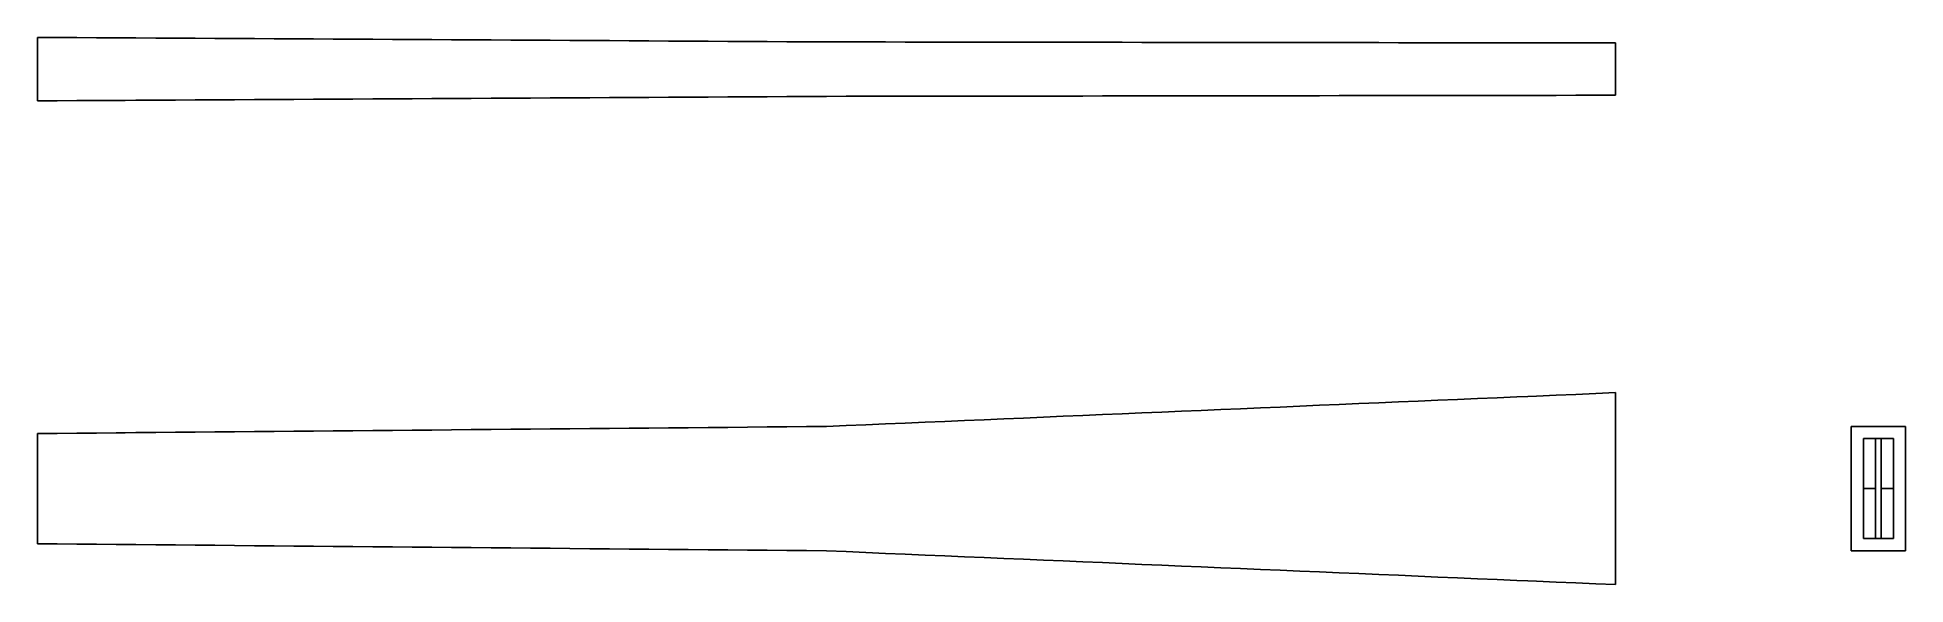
# Model space of a CAD drawing. Header units: inches. Extents: x 0 to 10.7, y -0.5 to 2.6.
import ezdxf

# ---------------------------------------------------------------- set-up
doc = ezdxf.new("R2010")
doc.units = ezdxf.units.IN

msp = doc.modelspace()

# ---------------------------------------------------------------- linework, layer by layer
at = {"layer": 'FRONT'}
for p, q in [((8.55, 0.528063), (8.6625, 0.532884)), ((8.6625, 0.532884), (8.775, 0.537705)), ((8.775, 0.537705), (8.8875, 0.542525)), ((8.8875, 0.542525), (9, 0.547346)), ((9, 0.547346), (9, -0.547346)), ((6.075, 0.42201), (6.1875, 0.42683)), ((6.1875, 0.42683), (6.3, 0.431651)), ((6.3, 0.431651), (6.4125, 0.436472)), ((6.4125, 0.436472), (6.525, 0.441292)), ((6.525, 0.441292), (6.6375, 0.446113)), ((6.6375, 0.446113), (6.75, 0.450934)), ((6.75, 0.450934), (6.8625, 0.455754)), ((6.8625, 0.455754), (6.975, 0.460575)), ((6.975, 0.460575), (7.0875, 0.465395)), ((7.0875, 0.465395), (7.2, 0.470216)), ((7.2, 0.470216), (7.3125, 0.475037)), ((7.3125, 0.475037), (7.425, 0.479857)), ((7.425, 0.479857), (7.5375, 0.484678)), ((7.5375, 0.484678), (7.65, 0.489498)), ((7.65, 0.489498), (7.7625, 0.494319)), ((7.7625, 0.494319), (7.875, 0.49914)), ((7.875, 0.49914), (7.9875, 0.50396)), ((7.9875, 0.50396), (8.1, 0.508781)), ((8.1, 0.508781), (8.2125, 0.513602)), ((8.2125, 0.513602), (8.325, 0.518422)), ((8.325, 0.518422), (8.4375, 0.523243)), ((8.4375, 0.523243), (8.5, 0.525921)), ((8.5, 0.525921), (8.55, 0.528063)), ((0.5625, 0.319209), (0.675, 0.320218)), ((0.675, 0.320218), (0.7875, 0.321227)), ((0.7875, 0.321227), (0.9, 0.322236)), ((0.9, 0.322236), (1.0125, 0.323245)), ((1.0125, 0.323245), (1.125, 0.324254)), ((1.125, 0.324254), (1.2375, 0.325263)), ((1.2375, 0.325263), (1.35, 0.326271)), ((1.35, 0.326271), (1.4625, 0.32728)), ((1.4625, 0.32728), (1.575, 0.328289)), ((1.575, 0.328289), (1.6875, 0.329298)), ((1.6875, 0.329298), (1.8, 0.330307)), ((1.8, 0.330307), (1.9125, 0.331316)), ((1.9125, 0.331316), (2.025, 0.332325)), ((2.025, 0.332325), (2.1375, 0.333334)), ((2.1375, 0.333334), (2.25, 0.334343)), ((2.25, 0.334343), (2.3625, 0.335352)), ((2.3625, 0.335352), (2.475, 0.336361)), ((2.475, 0.336361), (2.5875, 0.33737)), ((2.5875, 0.33737), (2.7, 0.338379)), ((2.7, 0.338379), (2.8125, 0.339387)), ((2.8125, 0.339387), (2.925, 0.340396)), ((2.925, 0.340396), (3.0375, 0.341405)), ((3.0375, 0.341405), (3.15, 0.342414)), ((3.15, 0.342414), (3.2625, 0.343423)), ((3.2625, 0.343423), (3.375, 0.344432)), ((3.375, 0.344432), (3.4875, 0.345441)), ((3.4875, 0.345441), (3.6, 0.34645)), ((3.6, 0.34645), (3.7125, 0.347459)), ((3.7125, 0.347459), (3.825, 0.348468)), ((3.825, 0.348468), (3.9375, 0.349477)), ((3.9375, 0.349477), (4.05, 0.350486)), ((4.05, 0.350486), (4.1625, 0.351494)), ((4.1625, 0.351494), (4.275, 0.352503)), ((4.275, 0.352503), (4.3875, 0.353512)), ((4.3875, 0.353512), (4.5, 0.354521)), ((4.5, 0.354521), (4.6125, 0.359342)), ((4.6125, 0.359342), (4.725, 0.364162)), ((4.725, 0.364162), (4.8375, 0.368983)), ((4.8375, 0.368983), (4.95, 0.373804)), ((4.95, 0.373804), (5.0625, 0.378624)), ((5.0625, 0.378624), (5.175, 0.383445)), ((5.175, 0.383445), (5.2875, 0.388266)), ((5.2875, 0.388266), (5.4, 0.393086)), ((5.4, 0.393086), (5.5125, 0.397907)), ((5.5125, 0.397907), (5.625, 0.402727)), ((5.625, 0.402727), (5.7375, 0.407548)), ((5.7375, 0.407548), (5.85, 0.412369)), ((5.85, 0.412369), (5.9625, 0.417189)), ((5.9625, 0.417189), (6.075, 0.42201)), ((0, 0.314164), (0.1125, 0.315173)), ((0, 0.314164), (0, -0.314164)), ((0.1125, 0.315173), (0.225, 0.316182)), ((0.225, 0.316182), (0.3375, 0.317191)), ((0.3375, 0.317191), (0.45, 0.3182)), ((0.45, 0.3182), (0.5, 0.318648)), ((0.5, 0.318648), (0.5625, 0.319209)), ((0, -0.314164), (0.1125, -0.315173)), ((0.1125, -0.315173), (0.225, -0.316182)), ((0.225, -0.316182), (0.3375, -0.317191)), ((0.3375, -0.317191), (0.45, -0.3182)), ((0.45, -0.3182), (0.5, -0.318648)), ((0.5, -0.318648), (0.5625, -0.319209)), ((0.5625, -0.319209), (0.675, -0.320218)), ((0.675, -0.320218), (0.7875, -0.321227)), ((0.7875, -0.321227), (0.9, -0.322236)), ((0.9, -0.322236), (1.0125, -0.323245)), ((1.0125, -0.323245), (1.125, -0.324254)), ((1.125, -0.324254), (1.2375, -0.325263)), ((1.2375, -0.325263), (1.35, -0.326271)), ((1.35, -0.326271), (1.4625, -0.32728)), ((1.4625, -0.32728), (1.575, -0.328289)), ((1.575, -0.328289), (1.6875, -0.329298)), ((1.6875, -0.329298), (1.8, -0.330307)), ((1.8, -0.330307), (1.9125, -0.331316)), ((1.9125, -0.331316), (2.025, -0.332325)), ((2.025, -0.332325), (2.1375, -0.333334)), ((2.1375, -0.333334), (2.25, -0.334343)), ((2.25, -0.334343), (2.3625, -0.335352)), ((2.3625, -0.335352), (2.475, -0.336361)), ((2.475, -0.336361), (2.5875, -0.33737)), ((2.5875, -0.33737), (2.7, -0.338379)), ((2.7, -0.338379), (2.8125, -0.339387)), ((2.8125, -0.339387), (2.925, -0.340396)), ((2.925, -0.340396), (3.0375, -0.341405)), ((3.0375, -0.341405), (3.15, -0.342414)), ((3.15, -0.342414), (3.2625, -0.343423)), ((3.2625, -0.343423), (3.375, -0.344432)), ((3.375, -0.344432), (3.4875, -0.345441)), ((3.4875, -0.345441), (3.6, -0.34645)), ((3.6, -0.34645), (3.7125, -0.347459)), ((3.7125, -0.347459), (3.825, -0.348468)), ((3.825, -0.348468), (3.9375, -0.349477)), ((3.9375, -0.349477), (4.05, -0.350486)), ((4.05, -0.350486), (4.1625, -0.351494)), ((4.1625, -0.351494), (4.275, -0.352503)), ((4.275, -0.352503), (4.3875, -0.353512)), ((4.3875, -0.353512), (4.5, -0.354521)), ((4.5, -0.354521), (4.6125, -0.359342)), ((4.6125, -0.359342), (4.725, -0.364162)), ((4.725, -0.364162), (4.8375, -0.368983)), ((4.8375, -0.368983), (4.95, -0.373804)), ((4.95, -0.373804), (5.0625, -0.378624)), ((5.0625, -0.378624), (5.175, -0.383445)), ((5.175, -0.383445), (5.2875, -0.388266)), ((5.2875, -0.388266), (5.4, -0.393086)), ((5.4, -0.393086), (5.5125, -0.397907)), ((5.5125, -0.397907), (5.625, -0.402727)), ((5.625, -0.402727), (5.7375, -0.407548)), ((5.7375, -0.407548), (5.85, -0.412369)), ((5.85, -0.412369), (5.9625, -0.417189)), ((5.9625, -0.417189), (6.075, -0.42201)), ((6.075, -0.42201), (6.1875, -0.42683)), ((6.1875, -0.42683), (6.3, -0.431651)), ((6.3, -0.431651), (6.4125, -0.436472)), ((6.4125, -0.436472), (6.525, -0.441292)), ((6.525, -0.441292), (6.6375, -0.446113)), ((6.6375, -0.446113), (6.75, -0.450934)), ((6.75, -0.450934), (6.8625, -0.455754)), ((6.8625, -0.455754), (6.975, -0.460575)), ((6.975, -0.460575), (7.0875, -0.465395)), ((7.0875, -0.465395), (7.2, -0.470216)), ((7.2, -0.470216), (7.3125, -0.475037)), ((7.3125, -0.475037), (7.425, -0.479857)), ((7.425, -0.479857), (7.5375, -0.484678)), ((7.5375, -0.484678), (7.65, -0.489498)), ((7.65, -0.489498), (7.7625, -0.494319)), ((7.7625, -0.494319), (7.875, -0.49914)), ((7.875, -0.49914), (7.9875, -0.50396)), ((7.9875, -0.50396), (8.1, -0.508781)), ((8.1, -0.508781), (8.2125, -0.513602)), ((8.2125, -0.513602), (8.325, -0.518422)), ((8.325, -0.518422), (8.4375, -0.523243)), ((8.4375, -0.523243), (8.5, -0.525921)), ((8.5, -0.525921), (8.55, -0.528063)), ((8.55, -0.528063), (8.6625, -0.532884)), ((8.6625, -0.532884), (8.775, -0.537705)), ((8.775, -0.537705), (8.8875, -0.542525)), ((8.8875, -0.542525), (9, -0.547346))]:
    msp.add_line(p, q, dxfattribs=at)
at = {"layer": 'SECTION'}
for p, q in [((10.655195, 0.354521), (10.344805, 0.354521)), ((10.344805, 0.354521), (10.344805, -0.354521)), ((10.655195, -0.354521), (10.655195, 0.354521)), ((10.585895, 0.285221), (10.414105, 0.285221)), ((10.414105, 0.285221), (10.414105, -0.285221)), ((10.483405, 0.285221), (10.414105, 0.285221)), ((10.414105, 0.285221), (10.414105, 0)), ((10.483405, 0), (10.483405, 0.285221)), ((10.585895, 0.285221), (10.516595, 0.285221)), ((10.516595, 0.285221), (10.516595, 0)), ((10.585895, -0.285221), (10.585895, 0.285221)), ((10.585895, 0), (10.585895, 0.285221)), ((10.414105, 0), (10.483405, 0)), ((10.483405, 0), (10.414105, 0)), ((10.414105, 0), (10.414105, -0.285221)), ((10.483405, -0.285221), (10.483405, 0)), ((10.516595, 0), (10.585895, 0)), ((10.585895, 0), (10.516595, 0)), ((10.516595, 0), (10.516595, -0.285221)), ((10.585895, -0.285221), (10.585895, 0)), ((10.414105, -0.285221), (10.585895, -0.285221)), ((10.414105, -0.285221), (10.483405, -0.285221)), ((10.516595, -0.285221), (10.585895, -0.285221)), ((10.344805, -0.354521), (10.655195, -0.354521))]:
    msp.add_line(p, q, dxfattribs=at)
at = {"layer": 'TOP'}
for p, q in [((0, 2.573127), (0.1125, 2.57248)), ((0, 2.573127), (0, 2.210948)), ((0.1125, 2.57248), (0.225, 2.571832)), ((0.225, 2.571832), (0.3375, 2.571185)), ((0.3375, 2.571185), (0.45, 2.570537)), ((0.45, 2.570537), (0.5, 2.57025)), ((0.5, 2.57025), (0.5625, 2.56989)), ((0.5625, 2.56989), (0.675, 2.569243)), ((0.675, 2.569243), (0.7875, 2.568595)), ((0.7875, 2.568595), (0.9, 2.567948)), ((0.9, 2.567948), (1.0125, 2.567301)), ((1.0125, 2.567301), (1.125, 2.566653)), ((1.125, 2.566653), (1.2375, 2.566006)), ((1.2375, 2.566006), (1.35, 2.565359)), ((1.35, 2.565359), (1.4625, 2.564711)), ((1.4625, 2.564711), (1.575, 2.564064)), ((1.575, 2.564064), (1.6875, 2.563417)), ((1.6875, 2.563417), (1.8, 2.562769)), ((1.8, 2.562769), (1.9125, 2.562122)), ((1.9125, 2.562122), (2.025, 2.561474)), ((2.025, 2.561474), (2.1375, 2.560827)), ((2.1375, 2.560827), (2.25, 2.56018)), ((2.25, 2.56018), (2.3625, 2.559532)), ((2.3625, 2.559532), (2.475, 2.558885)), ((2.475, 2.558885), (2.5875, 2.558238)), ((2.5875, 2.558238), (2.7, 2.55759)), ((2.7, 2.55759), (2.8125, 2.556943)), ((2.8125, 2.556943), (2.925, 2.556296)), ((2.925, 2.556296), (3.0375, 2.555648)), ((3.0375, 2.555648), (3.15, 2.555001)), ((3.15, 2.555001), (3.2625, 2.554354)), ((3.2625, 2.554354), (3.375, 2.553706)), ((3.375, 2.553706), (3.4875, 2.553059)), ((3.4875, 2.553059), (3.6, 2.552411)), ((3.6, 2.552411), (3.7125, 2.551764)), ((3.7125, 2.551764), (3.825, 2.551117)), ((3.825, 2.551117), (3.9375, 2.550469)), ((3.9375, 2.550469), (4.05, 2.549822)), ((4.05, 2.549822), (4.1625, 2.549175)), ((4.1625, 2.549175), (4.275, 2.548527)), ((4.275, 2.548527), (4.3875, 2.54788)), ((4.3875, 2.54788), (4.5, 2.547233)), ((4.5, 2.547233), (4.6125, 2.54708)), ((4.6125, 2.54708), (4.725, 2.546927)), ((4.725, 2.546927), (4.8375, 2.546773)), ((4.8375, 2.546773), (4.95, 2.54662)), ((4.95, 2.54662), (5.0625, 2.546467)), ((5.0625, 2.546467), (5.175, 2.546314)), ((5.175, 2.546314), (5.2875, 2.546161)), ((5.2875, 2.546161), (5.4, 2.546008)), ((5.4, 2.546008), (5.5125, 2.545855)), ((5.5125, 2.545855), (5.625, 2.545702)), ((5.625, 2.545702), (5.7375, 2.545549)), ((5.7375, 2.545549), (5.85, 2.545396)), ((5.85, 2.545396), (5.9625, 2.545243)), ((5.9625, 2.545243), (6.075, 2.54509)), ((6.075, 2.54509), (6.1875, 2.544937)), ((6.1875, 2.544937), (6.3, 2.544784)), ((6.3, 2.544784), (6.4125, 2.544631)), ((6.4125, 2.544631), (6.525, 2.544478)), ((6.525, 2.544478), (6.6375, 2.544325)), ((6.6375, 2.544325), (6.75, 2.544172)), ((6.75, 2.544172), (6.8625, 2.544019)), ((6.8625, 2.544019), (6.975, 2.543866)), ((6.975, 2.543866), (7.0875, 2.543713)), ((7.0875, 2.543713), (7.2, 2.543559)), ((7.2, 2.543559), (7.3125, 2.543406)), ((7.3125, 2.543406), (7.425, 2.543253)), ((7.425, 2.543253), (7.5375, 2.5431)), ((7.5375, 2.5431), (7.65, 2.542947)), ((7.65, 2.542947), (7.7625, 2.542794)), ((7.7625, 2.542794), (7.875, 2.542641)), ((7.875, 2.542641), (7.9875, 2.542488)), ((7.9875, 2.542488), (8.1, 2.542335)), ((8.1, 2.542335), (8.2125, 2.542182)), ((8.2125, 2.542182), (8.325, 2.542029)), ((8.325, 2.542029), (8.4375, 2.541876)), ((8.4375, 2.541876), (8.5, 2.541791)), ((8.5, 2.541791), (8.55, 2.541723)), ((8.55, 2.541723), (8.6625, 2.54157)), ((8.6625, 2.54157), (8.775, 2.541417)), ((8.775, 2.541417), (8.8875, 2.541264)), ((8.8875, 2.541264), (9, 2.541111)), ((9, 2.541111), (9, 2.242964)), ((4.95, 2.237455), (5.0625, 2.237608)), ((5.0625, 2.237608), (5.175, 2.237761)), ((5.175, 2.237761), (5.2875, 2.237914)), ((5.2875, 2.237914), (5.4, 2.238067)), ((5.4, 2.238067), (5.5125, 2.23822)), ((5.5125, 2.23822), (5.625, 2.238373)), ((5.625, 2.238373), (5.7375, 2.238526)), ((5.7375, 2.238526), (5.85, 2.238679)), ((5.85, 2.238679), (5.9625, 2.238832)), ((5.9625, 2.238832), (6.075, 2.238985)), ((6.075, 2.238985), (6.1875, 2.239138)), ((6.1875, 2.239138), (6.3, 2.239291)), ((6.3, 2.239291), (6.4125, 2.239444)), ((6.4125, 2.239444), (6.525, 2.239597)), ((6.525, 2.239597), (6.6375, 2.23975)), ((6.6375, 2.23975), (6.75, 2.239903)), ((6.75, 2.239903), (6.8625, 2.240056)), ((6.8625, 2.240056), (6.975, 2.240209)), ((6.975, 2.240209), (7.0875, 2.240363)), ((7.0875, 2.240363), (7.2, 2.240516)), ((7.2, 2.240516), (7.3125, 2.240669)), ((7.3125, 2.240669), (7.425, 2.240822)), ((7.425, 2.240822), (7.5375, 2.240975)), ((7.5375, 2.240975), (7.65, 2.241128)), ((7.65, 2.241128), (7.7625, 2.241281)), ((7.7625, 2.241281), (7.875, 2.241434)), ((7.875, 2.241434), (7.9875, 2.241587)), ((7.9875, 2.241587), (8.1, 2.24174)), ((8.1, 2.24174), (8.2125, 2.241893)), ((8.2125, 2.241893), (8.325, 2.242046)), ((8.325, 2.242046), (8.4375, 2.242199)), ((8.4375, 2.242199), (8.5, 2.242284)), ((8.5, 2.242284), (8.55, 2.242352)), ((8.55, 2.242352), (8.6625, 2.242505)), ((8.6625, 2.242505), (8.775, 2.242658)), ((8.775, 2.242658), (8.8875, 2.242811)), ((8.8875, 2.242811), (9, 2.242964)), ((0, 2.210948), (0.1125, 2.211596)), ((0.1125, 2.211596), (0.225, 2.212243)), ((0.225, 2.212243), (0.3375, 2.21289)), ((0.3375, 2.21289), (0.45, 2.213538)), ((0.45, 2.213538), (0.5, 2.213825)), ((0.5, 2.213825), (0.5625, 2.214185)), ((0.5625, 2.214185), (0.675, 2.214832)), ((0.675, 2.214832), (0.7875, 2.21548)), ((0.7875, 2.21548), (0.9, 2.216127)), ((0.9, 2.216127), (1.0125, 2.216774)), ((1.0125, 2.216774), (1.125, 2.217422)), ((1.125, 2.217422), (1.2375, 2.218069)), ((1.2375, 2.218069), (1.35, 2.218716)), ((1.35, 2.218716), (1.4625, 2.219364)), ((1.4625, 2.219364), (1.575, 2.220011)), ((1.575, 2.220011), (1.6875, 2.220659)), ((1.6875, 2.220659), (1.8, 2.221306)), ((1.8, 2.221306), (1.9125, 2.221953)), ((1.9125, 2.221953), (2.025, 2.222601)), ((2.025, 2.222601), (2.1375, 2.223248)), ((2.1375, 2.223248), (2.25, 2.223895)), ((2.25, 2.223895), (2.3625, 2.224543)), ((2.3625, 2.224543), (2.475, 2.22519)), ((2.475, 2.22519), (2.5875, 2.225837)), ((2.5875, 2.225837), (2.7, 2.226485)), ((2.7, 2.226485), (2.8125, 2.227132)), ((2.8125, 2.227132), (2.925, 2.227779)), ((2.925, 2.227779), (3.0375, 2.228427)), ((3.0375, 2.228427), (3.15, 2.229074)), ((3.15, 2.229074), (3.2625, 2.229721)), ((3.2625, 2.229721), (3.375, 2.230369)), ((3.375, 2.230369), (3.4875, 2.231016)), ((3.4875, 2.231016), (3.6, 2.231664)), ((3.6, 2.231664), (3.7125, 2.232311)), ((3.7125, 2.232311), (3.825, 2.232958)), ((3.825, 2.232958), (3.9375, 2.233606)), ((3.9375, 2.233606), (4.05, 2.234253)), ((4.05, 2.234253), (4.1625, 2.2349)), ((4.1625, 2.2349), (4.275, 2.235548)), ((4.275, 2.235548), (4.3875, 2.236195)), ((4.3875, 2.236195), (4.5, 2.236842)), ((4.5, 2.236842), (4.6125, 2.236995)), ((4.6125, 2.236995), (4.725, 2.237148)), ((4.725, 2.237148), (4.8375, 2.237302)), ((4.8375, 2.237302), (4.95, 2.237455))]:
    msp.add_line(p, q, dxfattribs=at)

doc.saveas('drawing.dxf')
